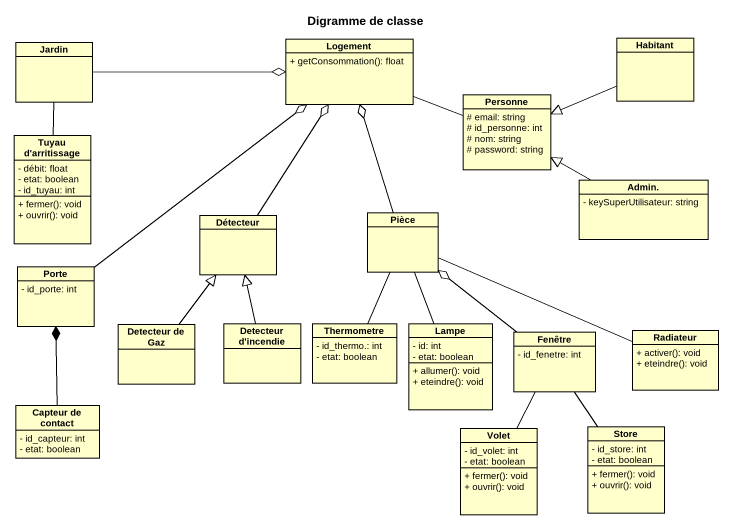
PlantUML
@startuml
title Digramme de classe
hide circle
hide empty members
skinparam classAttributeIconSize 0
class Jardin
class Logement {
  + getConsommation(): float
}
class Habitant
class Personne {
  # email: string
  # id_personne: int
  # nom: string
  # password: string
}
class "Tuyau d'arritissage" as Tuyau_d_arritissage {
  - débit: float
  - etat: boolean
  - id_tuyau: int
  + fermer(): void
  + ouvrir(): void
}
class "Admin." as Admin {
  - keySuperUtilisateur: string
}
class Détecteur
class Pièce
class Porte {
  - id_porte: int
}
class "Detecteur de Gaz" as Detecteur_de_Gaz
class "Detecteur d'incendie" as Detecteur_d_incendie
class Thermometre {
  - id_thermo.: int
  - etat: boolean
}
class Lampe {
  - id: int
  - etat: boolean
  + allumer(): void
  + eteindre(): void
}
class Fenêtre {
  - id_fenetre: int
}
class Radiateur {
  + activer(): void
  + eteindre(): void
}
class "Capteur de contact" as Capteur_de_contact {
  - id_capteur: int
  - etat: boolean
}
class Volet {
  - id_volet: int
  - etat: boolean
  + fermer(): void
  + ouvrir(): void
}
class Store {
  - id_store: int
  - etat: boolean
  + fermer(): void
  + ouvrir(): void
}
Jardin -right-o Logement
Habitant -left-|> Personne
Personne -left- Logement
Tuyau_d_arritissage -up- Jardin
Admin -left-|> Personne
Détecteur -up-o Logement
Pièce -up-o Logement
Pièce -- Thermometre
Porte -up-o Logement
Detecteur_de_Gaz -up-|> Détecteur
Detecteur_d_incendie -up-|> Détecteur
Lampe -up- Pièce
Fenêtre -up-o Pièce
Radiateur -left- Pièce
Capteur_de_contact -up-* Porte
Volet -up- Fenêtre
Store -up- Fenêtre
@enduml
